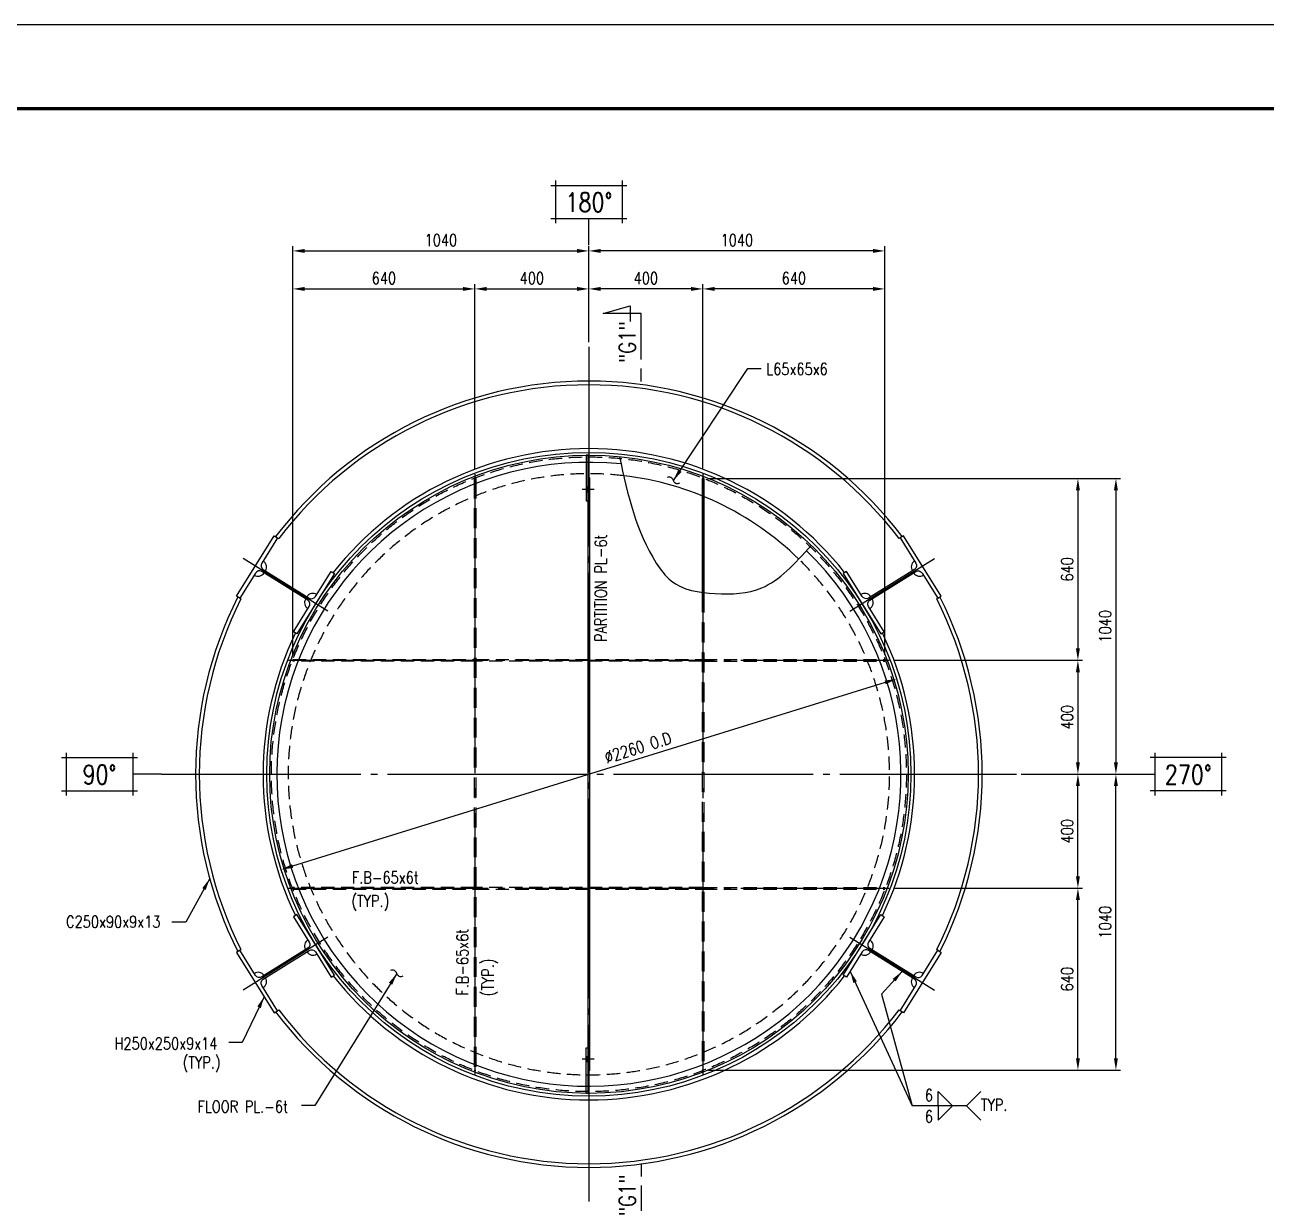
# Model space of a CAD drawing. Header units: millimetres. Extents: x 0 to 134087, y -49114 to 20834.
# Drawn here: x 68583 to 75116, y -21112 to -14908 of the extents above; entities that cross this region are included whole.
import ezdxf
from ezdxf.enums import TextEntityAlignment as Align

# ---------------------------------------------------------------- set-up
doc = ezdxf.new("R2010")
doc.units = ezdxf.units.MM
doc.header["$LTSCALE"] = 35
doc.linetypes.add('JNK-CENTER', pattern=[34, 30, -1.5, 1, -1.5])
doc.linetypes.add('JNK-HIDDEN', pattern=[3, 2, -1])
for name, color, linetype in [('CEN-R', 1, 'JNK-CENTER'), ('CON-C', 4, 'Continuous'), ('CON-G', 3, 'Continuous'), ('CON-W', 7, 'Continuous'), ('CON-Y', 2, 'Continuous'), ('Dim-W', 7, 'Continuous'), ('HID-Y', 2, 'JNK-HIDDEN'), ('STL-OBJT', 7, 'Continuous'), ('TXT-Y', 2, 'Continuous'), ('TXTT-C', 4, 'Continuous')]:
    doc.layers.add(name, color=color, linetype=linetype)
doc.styles.add('SIMPLEX', font='simplex.shx', dxfattribs={"width": 0.8})
doc.dimstyles.new('DIM25x1.5', dxfattribs={"dimscale": 25, "dimtxt": 2.5, "dimasz": 2.5, "dimexe": 1, "dimexo": 1, "dimgap": 1, "dimtad": 1, "dimdec": 0, "dimlfac": 0.666667, "dimdsep": 46, "dimtxsty": 'SIMPLEX', "dimcen": 0, "dimclrt": 2, "dimazin": 2, "dimtfac": 1, "dimtdec": 0, "dimtmove": 2, "dimatfit": 2, "dimfxl": 0.18, "dimtfill": 1, "dimtolj": 1, "dimtzin": 0, "dimarcsym": 0})

# ---------------------------------------------------------------- blocks, each defined once
blk = doc.blocks.new('TITLE')
at = {"color": 7}
blk.add_line((841, 594.85), (0, 594.85), dxfattribs=at)
at = {"color": 7, "const_width": 0.707}
blk.add_lwpolyline([(823.32, 577.17), (27.94, 577.17)], dxfattribs=at)
blk = doc.blocks.new('A$C14B11EC7')
at = {"layer": 'CEN-R'}
blk.add_line((3, 2107.1), (3, 0), dxfattribs=at)
at = {"layer": 'CON-G'}
for p, q in [((0, 2092.1), (0, 1692)), ((6, 2092.1), (0, 2092.1)), ((6, 2092.1), (6, 1691.2))]:
    blk.add_line(p, q, dxfattribs=at)
at = {"layer": 'HID-Y'}
for p, q in [((0, 1692), (0, 15)), ((6, 1691.2), (6, 15)), ((6, 15), (0, 15))]:
    blk.add_line(p, q, dxfattribs=at)
blk = doc.blocks.new('A$C004A3233')
at = {"layer": 'CEN-R'}
blk.add_line((3, 2107.1), (3, 0), dxfattribs=at)
at = {"layer": 'HID-Y'}
for p, q in [((0, 2092.1), (0, 15)), ((0, 2092.1), (6, 2092.1)), ((6, 2092.1), (6, 15)), ((0, 15), (6, 15))]:
    blk.add_line(p, q, dxfattribs=at)
blk = doc.blocks.new('SECMARK2')
at = {"layer": 'TXTT-C'}
blk.add_line((0, 0), (-2.72, 0), dxfattribs=at)
blk.add_lwpolyline([(-4.67, 0), (-14.32, 0), (-14.32, 8.05), (-15.93, 2.38), (-12.63, 2.38)], dxfattribs=at)
at = {"layer": 'TXTT-C', "style": 'SIMPLEX', "width": 1.17}
blk.add_attdef('TAG', text='', height=3.5, dxfattribs=at).set_placement((-7.82, 1.36), align=Align.CENTER)
blk = doc.blocks.new('NORTH-AG')
at = {"layer": 'CON-Y'}
for p, q in [((-8, 3.5), (8, 3.5)), ((-7, 4.5), (-7, -4.5)), ((7, 4.5), (7, -4.5)), ((-8, -3.5), (8, -3.5))]:
    blk.add_line(p, q, dxfattribs=at)
at = {"layer": 'CON-C', "style": 'SIMPLEX', "width": 0.8}
blk.add_attdef('0', text='', height=4, dxfattribs=at).set_placement((0, -2.06), align=Align.CENTER)
blk = doc.blocks.new('*D1406')
at = {"layer": 'DEFPOINTS', "color": 0, "transparency": 16777216}
for p in [(73170.3, -18352.2), (69932.3, -19355.8)]:
    blk.add_point(p, dxfattribs=at)
at = {"layer": 'Dim-W', "color": 0, "lineweight": -2, "transparency": 16777216}
blk.add_line((73110.6, -18370.7), (69992, -19337.3), dxfattribs=at)
at = {"layer": 'Dim-W', "color": 0, "transparency": 16777216}
for points in [[(73107.6, -18360.7), (73113.7, -18380.6), (73170.3, -18352.2)], [(69988.9, -19327.3), (69995.1, -19347.2), (69932.3, -19355.8)]]:
    blk.add_solid(points, dxfattribs=at)
at = {"layer": 'Dim-W', "color": 2, "transparency": 16777216, "insert": (71809.3, -18713.6), "char_height": 62.5, "attachment_point": 5, "rotation": 17.21997, "style": 'SIMPLEX', "bg_fill": 3, "box_fill_scale": 1.1, "bg_fill_color": 256, "bg_fill_true_color": 13158600, "bg_fill_transparency": 0}
blk.add_mtext('\\A1;∅2260 O.D', dxfattribs=at)
blk = doc.blocks.new('*D1407')
at = {"layer": 'DEFPOINTS', "color": 0, "transparency": 16777216}
for p in [(72155.8, -17296.1), (73131.6, -18254), (74125, -18254)]:
    blk.add_point(p, dxfattribs=at)
at = {"layer": 'Dim-W', "color": 0, "lineweight": -2, "transparency": 16777216}
for p, q in [((72180.8, -17296.1), (74150, -17296.1)), ((74125, -17358.6), (74125, -18191.5)), ((73156.6, -18254), (74150, -18254))]:
    blk.add_line(p, q, dxfattribs=at)
at = {"layer": 'Dim-W', "color": 0, "transparency": 16777216}
for points in [[(74114.6, -17358.6), (74135.4, -17358.6), (74125, -17296.1)], [(74114.6, -18191.5), (74135.4, -18191.5), (74125, -18254)]]:
    blk.add_solid(points, dxfattribs=at)
at = {"layer": 'Dim-W', "color": 2, "transparency": 16777216, "insert": (74068.7, -17775.1), "char_height": 62.5, "attachment_point": 5, "rotation": 90, "style": 'SIMPLEX', "bg_fill": 3, "box_fill_scale": 1.1, "bg_fill_color": 256, "bg_fill_true_color": 13158600, "bg_fill_transparency": 0}
blk.add_mtext('\\A1;640', dxfattribs=at)
blk = doc.blocks.new('*D1408')
at = {"layer": 'DEFPOINTS', "color": 0, "transparency": 16777216}
for p in [(74125, -18254), (73801.3, -18854), (74125, -18854)]:
    blk.add_point(p, dxfattribs=at)
at = {"layer": 'Dim-W', "color": 0, "lineweight": -2, "transparency": 16777216}
for p, q in [((74125, -18316.5), (74125, -18791.5)), ((73826.3, -18854), (74150, -18854))]:
    blk.add_line(p, q, dxfattribs=at)
at = {"layer": 'Dim-W', "color": 0, "transparency": 16777216}
for points in [[(74114.6, -18316.5), (74135.4, -18316.5), (74125, -18254)], [(74114.6, -18791.5), (74135.4, -18791.5), (74125, -18854)]]:
    blk.add_solid(points, dxfattribs=at)
at = {"layer": 'Dim-W', "color": 2, "transparency": 16777216, "insert": (74068.7, -18554), "char_height": 62.5, "attachment_point": 5, "rotation": 90, "style": 'SIMPLEX', "bg_fill": 3, "box_fill_scale": 1.1, "bg_fill_color": 256, "bg_fill_true_color": 13158600, "bg_fill_transparency": 0}
blk.add_mtext('\\A1;400', dxfattribs=at)
blk = doc.blocks.new('*D1409')
at = {"layer": 'DEFPOINTS', "color": 0, "transparency": 16777216}
for p in [(73131.6, -19454), (74125, -19454), (72155.8, -20411.8)]:
    blk.add_point(p, dxfattribs=at)
at = {"layer": 'Dim-W', "color": 0, "lineweight": -2, "transparency": 16777216}
for p, q in [((73156.6, -19454), (74150, -19454)), ((74125, -20349.3), (74125, -19516.5)), ((72180.8, -20411.8), (74150, -20411.8))]:
    blk.add_line(p, q, dxfattribs=at)
at = {"layer": 'Dim-W', "color": 0, "transparency": 16777216}
for points in [[(74114.6, -19516.5), (74135.4, -19516.5), (74125, -19454)], [(74114.6, -20349.3), (74135.4, -20349.3), (74125, -20411.8)]]:
    blk.add_solid(points, dxfattribs=at)
at = {"layer": 'Dim-W', "color": 2, "transparency": 16777216, "insert": (74068.7, -19932.9), "char_height": 62.5, "attachment_point": 5, "rotation": 90, "style": 'SIMPLEX', "bg_fill": 3, "box_fill_scale": 1.1, "bg_fill_color": 256, "bg_fill_true_color": 13158600, "bg_fill_transparency": 0}
blk.add_mtext('\\A1;640', dxfattribs=at)
blk = doc.blocks.new('*D1410')
at = {"layer": 'DEFPOINTS', "color": 0, "transparency": 16777216}
for p in [(73801.3, -18854), (74125, -18854), (74125, -19454)]:
    blk.add_point(p, dxfattribs=at)
at = {"layer": 'Dim-W', "color": 0, "lineweight": -2, "transparency": 16777216}
for p, q in [((73826.3, -18854), (74150, -18854)), ((74125, -19391.5), (74125, -18916.5))]:
    blk.add_line(p, q, dxfattribs=at)
at = {"layer": 'Dim-W', "color": 0, "transparency": 16777216}
for points in [[(74114.6, -18916.5), (74135.4, -18916.5), (74125, -18854)], [(74114.6, -19391.5), (74135.4, -19391.5), (74125, -19454)]]:
    blk.add_solid(points, dxfattribs=at)
at = {"layer": 'Dim-W', "color": 2, "transparency": 16777216, "insert": (74068.7, -19154), "char_height": 62.5, "attachment_point": 5, "rotation": 90, "style": 'SIMPLEX', "bg_fill": 3, "box_fill_scale": 1.1, "bg_fill_color": 256, "bg_fill_true_color": 13158600, "bg_fill_transparency": 0}
blk.add_mtext('\\A1;400', dxfattribs=at)
blk = doc.blocks.new('*D1411')
at = {"layer": 'DEFPOINTS', "color": 0, "transparency": 16777216}
for p in [(74125, -17296.1), (74125, -18854), (74325, -18854)]:
    blk.add_point(p, dxfattribs=at)
at = {"layer": 'Dim-W', "color": 0, "lineweight": -2, "transparency": 16777216}
for p, q in [((74150, -17296.1), (74350, -17296.1)), ((74325, -17358.6), (74325, -18791.5)), ((74150, -18854), (74350, -18854))]:
    blk.add_line(p, q, dxfattribs=at)
at = {"layer": 'Dim-W', "color": 0, "transparency": 16777216}
for points in [[(74314.6, -17358.6), (74335.4, -17358.6), (74325, -17296.1)], [(74314.6, -18791.5), (74335.4, -18791.5), (74325, -18854)]]:
    blk.add_solid(points, dxfattribs=at)
at = {"layer": 'Dim-W', "color": 2, "transparency": 16777216, "insert": (74268.7, -18075.1), "char_height": 62.5, "attachment_point": 5, "rotation": 90, "style": 'SIMPLEX', "bg_fill": 3, "box_fill_scale": 1.1, "bg_fill_color": 256, "bg_fill_true_color": 13158600, "bg_fill_transparency": 0}
blk.add_mtext('\\A1;1040', dxfattribs=at)
blk = doc.blocks.new('*D1412')
at = {"layer": 'DEFPOINTS', "color": 0, "transparency": 16777216}
for p in [(74125, -18854), (74325, -18854), (74125, -20411.8)]:
    blk.add_point(p, dxfattribs=at)
at = {"layer": 'Dim-W', "color": 0, "lineweight": -2, "transparency": 16777216}
for p, q in [((74150, -18854), (74350, -18854)), ((74325, -20349.3), (74325, -18916.5)), ((74150, -20411.8), (74350, -20411.8))]:
    blk.add_line(p, q, dxfattribs=at)
at = {"layer": 'Dim-W', "color": 0, "transparency": 16777216}
for points in [[(74314.6, -18916.5), (74335.4, -18916.5), (74325, -18854)], [(74314.6, -20349.3), (74335.4, -20349.3), (74325, -20411.8)]]:
    blk.add_solid(points, dxfattribs=at)
at = {"layer": 'Dim-W', "color": 2, "transparency": 16777216, "insert": (74268.7, -19632.9), "char_height": 62.5, "attachment_point": 5, "rotation": 90, "style": 'SIMPLEX', "bg_fill": 3, "box_fill_scale": 1.1, "bg_fill_color": 256, "bg_fill_true_color": 13158600, "bg_fill_transparency": 0}
blk.add_mtext('\\A1;1040', dxfattribs=at)
blk = doc.blocks.new('*D1413')
at = {"layer": 'DEFPOINTS', "color": 0, "transparency": 16777216}
for p in [(70951.3, -16298.4), (70951.3, -17273.6), (69993.5, -18249.5)]:
    blk.add_point(p, dxfattribs=at)
at = {"layer": 'Dim-W', "color": 0, "lineweight": -2, "transparency": 16777216}
for p, q in [((69993.5, -18224.5), (69993.5, -16273.4)), ((70056, -16298.4), (70888.8, -16298.4)), ((70951.3, -17248.6), (70951.3, -16273.4))]:
    blk.add_line(p, q, dxfattribs=at)
at = {"layer": 'Dim-W', "color": 0, "transparency": 16777216}
for points in [[(70056, -16288), (70056, -16308.8), (69993.5, -16298.4)], [(70888.8, -16288), (70888.8, -16308.8), (70951.3, -16298.4)]]:
    blk.add_solid(points, dxfattribs=at)
at = {"layer": 'Dim-W', "color": 2, "transparency": 16777216, "insert": (70472.4, -16242.1), "char_height": 62.5, "attachment_point": 5, "style": 'SIMPLEX', "bg_fill": 3, "box_fill_scale": 1.1, "bg_fill_color": 256, "bg_fill_true_color": 13158600, "bg_fill_transparency": 0}
blk.add_mtext('\\A1;640', dxfattribs=at)
blk = doc.blocks.new('*D1414')
at = {"layer": 'DEFPOINTS', "color": 0, "transparency": 16777216}
for p in [(70951.3, -16298.4), (71551.3, -16298.4), (71551.3, -16604)]:
    blk.add_point(p, dxfattribs=at)
at = {"layer": 'Dim-W', "color": 0, "lineweight": -2, "transparency": 16777216}
for p, q in [((71013.8, -16298.4), (71488.8, -16298.4)), ((71551.3, -16579), (71551.3, -16273.4))]:
    blk.add_line(p, q, dxfattribs=at)
at = {"layer": 'Dim-W', "color": 0, "transparency": 16777216}
for points in [[(71013.8, -16288), (71013.8, -16308.8), (70951.3, -16298.4)], [(71488.8, -16288), (71488.8, -16308.8), (71551.3, -16298.4)]]:
    blk.add_solid(points, dxfattribs=at)
at = {"layer": 'Dim-W', "color": 2, "transparency": 16777216, "insert": (71251.3, -16242.1), "char_height": 62.5, "attachment_point": 5, "style": 'SIMPLEX', "bg_fill": 3, "box_fill_scale": 1.1, "bg_fill_color": 256, "bg_fill_true_color": 13158600, "bg_fill_transparency": 0}
blk.add_mtext('\\A1;400', dxfattribs=at)
blk = doc.blocks.new('*D1415')
at = {"layer": 'DEFPOINTS', "color": 0, "transparency": 16777216}
for p in [(72151.3, -16298.4), (72151.3, -17273.6), (73109.1, -18249.5)]:
    blk.add_point(p, dxfattribs=at)
at = {"layer": 'Dim-W', "color": 0, "lineweight": -2, "transparency": 16777216}
for p, q in [((72151.3, -17248.6), (72151.3, -16273.4)), ((73046.6, -16298.4), (72213.8, -16298.4)), ((73109.1, -18224.5), (73109.1, -16273.4))]:
    blk.add_line(p, q, dxfattribs=at)
at = {"layer": 'Dim-W', "color": 0, "transparency": 16777216}
for points in [[(72213.8, -16288), (72213.8, -16308.8), (72151.3, -16298.4)], [(73046.6, -16288), (73046.6, -16308.8), (73109.1, -16298.4)]]:
    blk.add_solid(points, dxfattribs=at)
at = {"layer": 'Dim-W', "color": 2, "transparency": 16777216, "insert": (72630.2, -16242.1), "char_height": 62.5, "attachment_point": 5, "style": 'SIMPLEX', "bg_fill": 3, "box_fill_scale": 1.1, "bg_fill_color": 256, "bg_fill_true_color": 13158600, "bg_fill_transparency": 0}
blk.add_mtext('\\A1;640', dxfattribs=at)
blk = doc.blocks.new('*D1416')
at = {"layer": 'DEFPOINTS', "color": 0, "transparency": 16777216}
for p in [(71551.3, -16298.4), (72151.3, -16298.4), (71551.3, -16604)]:
    blk.add_point(p, dxfattribs=at)
at = {"layer": 'Dim-W', "color": 0, "lineweight": -2, "transparency": 16777216}
for p, q in [((71551.3, -16579), (71551.3, -16273.4)), ((72088.8, -16298.4), (71613.8, -16298.4))]:
    blk.add_line(p, q, dxfattribs=at)
at = {"layer": 'Dim-W', "color": 0, "transparency": 16777216}
for points in [[(71613.8, -16288), (71613.8, -16308.8), (71551.3, -16298.4)], [(72088.8, -16288), (72088.8, -16308.8), (72151.3, -16298.4)]]:
    blk.add_solid(points, dxfattribs=at)
at = {"layer": 'Dim-W', "color": 2, "transparency": 16777216, "insert": (71851.3, -16242.1), "char_height": 62.5, "attachment_point": 5, "style": 'SIMPLEX', "bg_fill": 3, "box_fill_scale": 1.1, "bg_fill_color": 256, "bg_fill_true_color": 13158600, "bg_fill_transparency": 0}
blk.add_mtext('\\A1;400', dxfattribs=at)
blk = doc.blocks.new('*D1417')
at = {"layer": 'DEFPOINTS', "color": 0, "transparency": 16777216}
for p in [(71551.3, -16098.4), (69993.5, -16298.4), (71551.3, -16298.4)]:
    blk.add_point(p, dxfattribs=at)
at = {"layer": 'Dim-W', "color": 0, "lineweight": -2, "transparency": 16777216}
for p, q in [((69993.5, -16273.4), (69993.5, -16073.4)), ((70056, -16098.4), (71488.8, -16098.4)), ((71551.3, -16273.4), (71551.3, -16073.4))]:
    blk.add_line(p, q, dxfattribs=at)
at = {"layer": 'Dim-W', "color": 0, "transparency": 16777216}
for points in [[(70056, -16088), (70056, -16108.8), (69993.5, -16098.4)], [(71488.8, -16088), (71488.8, -16108.8), (71551.3, -16098.4)]]:
    blk.add_solid(points, dxfattribs=at)
at = {"layer": 'Dim-W', "color": 2, "transparency": 16777216, "insert": (70772.4, -16042.1), "char_height": 62.5, "attachment_point": 5, "style": 'SIMPLEX', "bg_fill": 3, "box_fill_scale": 1.1, "bg_fill_color": 256, "bg_fill_true_color": 13158600, "bg_fill_transparency": 0}
blk.add_mtext('\\A1;1040', dxfattribs=at)
blk = doc.blocks.new('*D1418')
at = {"layer": 'DEFPOINTS', "color": 0, "transparency": 16777216}
for p in [(71551.3, -16098.4), (71551.3, -16298.4), (73109.1, -16298.4)]:
    blk.add_point(p, dxfattribs=at)
at = {"layer": 'Dim-W', "color": 0, "lineweight": -2, "transparency": 16777216}
for p, q in [((71551.3, -16273.4), (71551.3, -16073.4)), ((73046.6, -16098.4), (71613.8, -16098.4)), ((73109.1, -16273.4), (73109.1, -16073.4))]:
    blk.add_line(p, q, dxfattribs=at)
at = {"layer": 'Dim-W', "color": 0, "transparency": 16777216}
for points in [[(71613.8, -16088), (71613.8, -16108.8), (71551.3, -16098.4)], [(73046.6, -16088), (73046.6, -16108.8), (73109.1, -16098.4)]]:
    blk.add_solid(points, dxfattribs=at)
at = {"layer": 'Dim-W', "color": 2, "transparency": 16777216, "insert": (72330.2, -16042.1), "char_height": 62.5, "attachment_point": 5, "style": 'SIMPLEX', "bg_fill": 3, "box_fill_scale": 1.1, "bg_fill_color": 256, "bg_fill_true_color": 13158600, "bg_fill_transparency": 0}
blk.add_mtext('\\A1;1040', dxfattribs=at)

msp = doc.modelspace()

# ---------------------------------------------------------------- linework, layer by layer
at = {"layer": 'CEN-R'}
for p, q in [((71551.3237, -16603.9647), (71551.3237, -21103.9647)), ((71578.6092, -17353.9647), (71516.3291, -17353.9647)), ((70177.4858, -17995.4955), (69732.2605, -17717.2879)), ((72925.1616, -17995.4955), (73370.3868, -17717.2879)), ((69970.998, -18253.9647), (73131.6493, -18253.9647)), ((69301.3237, -18853.9647), (73801.3237, -18853.9647)), ((69970.998, -19453.9647), (73131.6493, -19453.9647)), ((70177.4858, -19712.4339), (69732.2605, -19990.6415)), ((72925.1616, -19712.4339), (73370.3868, -19990.6415)), ((71578.6092, -20353.9647), (71516.3291, -20353.9647))]:
    msp.add_line(p, q, dxfattribs=at)
at = {"layer": 'CON-G'}
for p, q in [((71546.8237, -20533.9599), (71546.8237, -17173.9708)), ((71555.8237, -17293.9744), (71546.8237, -17293.9647)), ((71555.8237, -20413.955), (71555.8237, -17293.9744)), ((69913.033, -17609.1511), (69919.0461, -17612.9086)), ((73189.6144, -17609.1511), (73183.6012, -17612.9086)), ((69714.3133, -17927.1692), (69720.3264, -17930.9266)), ((73388.3341, -17927.1692), (73382.3209, -17930.9266)), ((69714.3133, -19780.7603), (69720.3264, -19777.0028)), ((73388.3341, -19780.7603), (73382.3209, -19777.0028)), ((69913.033, -20098.7783), (69919.0461, -20095.0209)), ((73189.6144, -20098.7783), (73183.6012, -20095.0209)), ((71555.8237, -20413.955), (71546.8237, -20413.9647))]:
    msp.add_line(p, q, dxfattribs=at)
for points in [[(71546.8237, -17173.9696), (71537.8237, -17173.9696), (71537.8237, -17413.9696), (71546.8237, -17413.9696)], [(71546.8237, -20533.9599), (71537.8237, -20533.9599), (71537.8237, -20293.9599), (71546.8237, -20293.9599)]]:
    msp.add_lwpolyline(points, close=True, dxfattribs=at)
for points in [[(70014.5223, -18114.7606), (69996.7133, -18103.6323), (70079.7781, -17970.7007, 0.414213562), (70072.143, -17937.6295), (69830.4493, -17786.6025, 0.414213562), (69797.3781, -17794.2376), (69714.3133, -17927.1692), (69696.5042, -17916.0409), (69895.224, -17598.0228), (69913.033, -17609.1511), (69829.9681, -17742.0827, 0.414213562), (69837.6032, -17775.1539), (70079.2969, -17926.1809, 0.414213562), (70112.3682, -17918.5458), (70195.433, -17785.6143), (70213.242, -17796.7426)], [(73088.1251, -18114.7606), (73105.9341, -18103.6323), (73022.8692, -17970.7007, -0.414213562), (73030.5043, -17937.6295), (73272.198, -17786.6025, -0.414213562), (73305.2692, -17794.2376), (73388.3341, -17927.1692), (73406.1431, -17916.0409), (73207.4234, -17598.0228), (73189.6144, -17609.1511), (73272.6792, -17742.0827, -0.414213562), (73265.0441, -17775.1539), (73023.3504, -17926.1809, -0.414213562), (72990.2792, -17918.5458), (72907.2143, -17785.6143), (72889.4053, -17796.7426)], [(70014.5223, -19593.1689), (69996.7133, -19604.2972), (70079.7781, -19737.2287, -0.414213562), (70072.143, -19770.2999), (69830.4493, -19921.3269, -0.414213562), (69797.3781, -19913.6918), (69714.3133, -19780.7603), (69696.5042, -19791.8886), (69895.224, -20109.9066), (69913.033, -20098.7783), (69829.9681, -19965.8468, -0.414213562), (69837.6032, -19932.7756), (70079.2969, -19781.7486, -0.414213562), (70112.3682, -19789.3837), (70195.433, -19922.3152), (70213.242, -19911.1869)], [(73088.1251, -19593.1689), (73105.9341, -19604.2972), (73022.8692, -19737.2287, 0.414213562), (73030.5043, -19770.2999), (73272.198, -19921.3269, 0.414213562), (73305.2692, -19913.6918), (73388.3341, -19780.7603), (73406.1431, -19791.8886), (73207.4234, -20109.9066), (73189.6144, -20098.7783), (73272.6792, -19965.8468, 0.414213562), (73265.0441, -19932.7756), (73023.3504, -19781.7486, 0.414213562), (72990.2792, -19789.3837), (72907.2143, -19922.3152), (72889.4053, -19911.1869)]]:
    msp.add_lwpolyline(points, format="xyb", close=True, dxfattribs=at)
for radius in [1695, 1680]:
    msp.add_circle((71551.3237, -18853.9647), radius, dxfattribs=at)
for centre, radius, start, end in [((71551.3237, -18853.9647), 2070, 37.19695826, 142.80304174), ((71551.3237, -18853.9647), 2050.5, 37.24651862, 142.75348138), ((71551.3237, -18853.9647), 1714.5, 38.27850035, 141.72149965), ((71551.3237, -18853.9647), 1642.5, 84.07655665, 45.78381773), ((71551.3237, -18853.9647), 1582.5, 45.73961278, 83.35474971), ((69817.2501, -17762.4358), 37.5, 328, 58), ((73285.3973, -17762.4358), 37.5, 122, 212), ((69810.0962, -17773.8845), 37.5, 238, 328), ((73292.5512, -17773.8845), 37.5, 212, 302), ((71551.3237, -18853.9647), 2070, 153.19695826, 206.80304174), ((71551.3237, -18853.9647), 2050.5, 153.24651862, 206.75348138), ((70092.4962, -17950.3476), 37.5, 148, 238), ((70099.6501, -17938.8989), 37.5, 58, 148), ((73002.9972, -17938.8989), 37.5, 32, 122), ((73010.1512, -17950.3476), 37.5, 302, 32), ((71551.3237, -18853.9647), 2050.5, 333.24651862, 26.75348138), ((71551.3237, -18853.9647), 2070, 333.19695826, 26.80304174), ((71551.3237, -18853.9647), 1714.5, 154.27850035, 205.72149965), ((71551.3237, -18853.9647), 1714.5, 334.27850035, 25.72149965), ((70092.4962, -19757.5819), 37.5, 122, 212), ((73010.1512, -19757.5819), 37.5, 328, 58), ((70099.6501, -19769.0305), 37.5, 212, 302), ((73002.9972, -19769.0305), 37.5, 238, 328), ((69810.0962, -19934.045), 37.5, 32, 122), ((69817.2501, -19945.4936), 37.5, 302, 32), ((71551.3237, -18853.9647), 1714.5, 218.27850035, 321.72149965), ((73285.3973, -19945.4936), 37.5, 148, 238), ((73292.5512, -19934.045), 37.5, 58, 148), ((71551.3237, -18853.9647), 2070, 217.19695826, 322.80304174), ((71551.3237, -18853.9647), 2050.5, 217.24651862, 322.75348138)]:
    msp.add_arc(centre, radius, start, end, dxfattribs=at)
at = {"layer": 'CON-W'}
for points in [[(72028.6491, -17321.9422, -0.479689287), (71995.914, -17306.9617, 0.479689287), (71963.1789, -17291.9813)], [(70572.9424, -19917.7752, -0.479689287), (70540.2073, -19902.7948, 0.479689287), (70507.4722, -19887.8144)]]:
    msp.add_lwpolyline(points, format="xyb", dxfattribs=at)
for points in [[(73390.1919, -20600.0151), (73390.1919, -20525.0151), (73465.1919, -20600.0151)], [(73613.853, -20525.0151), (73538.853, -20600.0151), (73613.853, -20675.0151)], [(73390.1919, -20600.0151), (73390.1919, -20675.0151), (73465.1919, -20600.0151)]]:
    msp.add_lwpolyline(points, dxfattribs=at)
msp.add_open_spline([(71712.6642, -17181.7333), (71755.3275, -17384.848), (71809.8581, -17614.7919), (72002.1671, -17877.3943), (72218.9278, -17911.9669), (72498.0983, -17897.4573), (72629.5961, -17749.477), (72722.9722, -17648.3333)], degree=3, knots=[23.398255, 23.398255, 23.398255, 23.398255, 577.020088019, 692.481905063, 922.976942664, 1158.246918621, 1461.578737254, 1461.578737254, 1461.578737254, 1461.578737254], dxfattribs=at)
at = {"layer": 'CON-Y'}
for p, q in [((71551.3237, -16068.5509), (71551.3237, -15928.0773)), ((69301.3237, -18853.9647), (69150.5441, -18853.9647))]:
    msp.add_line(p, q, dxfattribs=at)
at = {"layer": 'Dim-W'}
msp.add_line((73538.853, -20600.0151), (73253.4226, -20600.0151), dxfattribs=at)
for points in [[(71537.8237, -17337.4647), (71537.8237, -17370.4647), (71555.8237, -17337.4647), (71555.8237, -17370.4647)], [(71537.8237, -20370.4647), (71537.8237, -20337.4647), (71555.8237, -20370.4647), (71555.8237, -20337.4647)]]:
    msp.add_solid(points, dxfattribs=at)
at = {"layer": 'HID-Y'}
for p, q in [((69993.498, -18249.4647), (70946.8237, -18249.4647)), ((69993.498, -18249.4647), (69993.498, -18258.4647)), ((70946.8237, -18258.4647), (69993.498, -18258.4647)), ((70955.8237, -18249.4647), (72146.8237, -18249.4647)), ((72146.8237, -18258.4647), (70955.8237, -18258.4647)), ((72155.8237, -18249.4647), (73109.1493, -18249.4647)), ((72155.8237, -18258.4647), (73109.1493, -18258.4647)), ((73109.1493, -18249.4647), (73109.1493, -18258.4647)), ((70946.8237, -19449.4647), (69993.498, -19449.4647)), ((69993.498, -19458.4647), (69993.498, -19449.4647)), ((69993.498, -19458.4647), (70946.8237, -19458.4647)), ((72146.8237, -19449.4647), (70955.8237, -19449.4647)), ((70955.8237, -19458.4647), (72146.8237, -19458.4647)), ((72155.8237, -19449.4647), (73109.1493, -19449.4647)), ((72155.8237, -19458.4647), (73109.1493, -19458.4647)), ((73109.1493, -19458.4647), (73109.1493, -19449.4647))]:
    msp.add_line(p, q, dxfattribs=at)
msp.add_circle((71551.3237, -18853.9647), 1671, dxfattribs=at)
msp.add_arc((71551.3237, -18853.9647), 1582.5, 83.35474971, 45.73961278, dxfattribs=at)
at = {"layer": 'STL-OBJT'}
for p, q in [((69430.5102, -19632.4728), (69356.8202, -19632.4728)), ((69726.1497, -20266.1673), (69656.0408, -20266.1673)), ((70109.7702, -20598.4731), (70039.6613, -20598.4731))]:
    msp.add_line(p, q, dxfattribs=at)

# ---------------------------------------------------------------- block references
at = {"linetype": 'ByBlock', "xscale": 24.99999999749996, "yscale": 24.99999999749996, "zscale": 24.99999999749996}
msp.add_blockref('TITLE', (61101.6569, -29779.1804), dxfattribs=at)
at = {"layer": 'CON-C'}
ref = msp.add_blockref('SECMARK2', (71827.2689, -16785.9777), dxfattribs=dict(at, xscale=-25, yscale=25, zscale=25, rotation=90))
ref.add_attrib('TAG', '"G1"', (71797.3219, -16687.8424), dxfattribs={"height": 87.5, "rotation": 90, "style": 'SIMPLEX', "width": 0.8})
ref = msp.add_blockref('SECMARK2', (71827.2689, -20903.1022), dxfattribs=dict(at, xscale=25, yscale=25, zscale=25, rotation=90.00000000000001))
ref.add_attrib('TAG', '"G1"', (71797.3219, -21180.2715), dxfattribs={"height": 87.5, "rotation": 90, "style": 'SIMPLEX', "width": 0.8})
at = {"layer": 'CON-G', "xscale": 1.5, "yscale": 1.5, "zscale": 1.5}
msp.add_blockref('A$C14B11EC7', (72146.8237, -20434.2904), dxfattribs=at)
at = {"layer": 'CON-Y', "xscale": 25, "yscale": 25, "zscale": 25}
for p, values in [((71551.3237, -15840.5773), {'0': '180%%D'}), ((68975.5441, -18853.9647), {'0': '90%%D'})]:
    msp.add_blockref('NORTH-AG', p, dxfattribs=at).add_auto_attribs(values)
at = {"layer": 'CON-Y'}
ref = msp.add_blockref('NORTH-AG', (74705.5047, -18853.9647), dxfattribs=dict(at, xscale=-25, yscale=25, zscale=25))
ref.add_attrib('0', '270%%D', dxfattribs={"layer": 'CON-C', "height": 100, "style": 'SIMPLEX', "width": 0.8}).set_placement((74705.5047, -18905.4647), align=Align.CENTER)
at = {"layer": 'Dim-W', "xscale": 1.5, "yscale": 1.5, "zscale": 1.5}
msp.add_blockref('A$C004A3233', (70946.8236, -20434.2904), dxfattribs=at)

# ---------------------------------------------------------------- texts
at = {"layer": 'CON-W', "color": 2, "style": 'SIMPLEX', "width": 0.8}
for p in [(73319.3147, -20575.0151), (73319.3147, -20687.5151)]:
    msp.add_text('6', height=62.5, dxfattribs=at).set_placement(p)
at = {"layer": 'TXT-Y', "color": 2, "style": 'SIMPLEX', "width": 0.8}
for s, p in [('PARTITION PL-6t', (71645.2788, -18157.2602)), ('F.B-65x6t', (70916.7843, -20019.1352))]:
    msp.add_text(s, height=62.5, rotation=90, dxfattribs=at).set_placement(p)
for s, p in [('F.B-65x6t', (70304.1923, -19428.7701)), ('C250x90x9x13', (68799.5301, -19661.5304)), ('H250x250x9x14', (69054.4316, -20302.7873)), ('FLOOR PL.-6t', (69491.5649, -20635.0932))]:
    msp.add_text(s, height=62.5, dxfattribs=at).set_placement(p)
for p in [(70400.7396, -19552.338), (69512.8724, -20402.3481)]:
    msp.add_text('(TYP.)', height=62.5, dxfattribs=at).set_placement(p, align=Align.CENTER)
msp.add_text('(TYP.)', height=62.5, rotation=90, dxfattribs=at).set_placement((71050.8189, -19923.1604), align=Align.CENTER)
at = {"layer": 'TXT-Y', "style": 'SIMPLEX', "width": 0.8}
msp.add_text('TYP.', height=62.5, dxfattribs=at).set_placement((73614.5712, -20594.8233), align=Align.MIDDLE_LEFT)

# ---------------------------------------------------------------- leaders
at = {"layer": 'Dim-W'}
for points in [[(69555.595, -19403.48), (69430.5102, -19632.4728)], [(70540.4549, -19903.6987), (70109.7702, -20598.4731)], [(72926.4312, -19891.5618), (73253.4226, -20600.0151)], [(73199.7752, -19891.991), (73090.4403, -20012.0865), (73253.4226, -20600.0151)], [(69842.2398, -20025.1143), (69726.1497, -20266.1673)]]:
    msp.add_leader(points, dimstyle='DIM25x1.5', override={"dimgap": 1, "dimtad": 0}, dxfattribs=at)

# ---------------------------------------------------------------- next in the draw order: dimensions: what is measured, and where the dimension line sits
dim = msp.add_linear_dim(base=(70951.3237, -16298.3685), p1=(69993.498, -18249.4647), p2=(70951.3237, -17273.6391), text='640', dimstyle='DIM25x1.5', dxfattribs=at)
dim.commit()
dim.dimension.update_dxf_attribs({"geometry": '*D1413', "text_midpoint": (70472.4108, -16242.1185)})
for base, p1, p2, angle, picture, middle in [((74124.9776, -18253.9647), (72155.8237, -17296.1391), (73131.6493, -18253.9647), 90, '*D1407', (74068.7276, -17775.0519)), ((74124.9776, -19453.9647), (72155.8237, -20411.7904), (73131.6493, -19453.9647), 270, '*D1409', (74068.7276, -19932.8776))]:
    dim = msp.add_linear_dim(base=base, p1=p1, p2=p2, angle=angle, text='640', dimstyle='DIM25x1.5', dxfattribs=at)
    dim.commit()
    dim.dimension.update_dxf_attribs({"geometry": picture, "text_midpoint": middle})
dim = msp.add_diameter_dim_2p(p1=(73170.3457, -18352.1752), p2=(69932.3017, -19355.7542), text='<> O.D', dimstyle='DIM25x1.5', dxfattribs=at)
dim.commit()
dim.dimension.update_dxf_attribs({"geometry": '*D1406', "text_midpoint": (71809.3189, -18713.5639), "dimtype": 163})

# ---------------------------------------------------------------- next in the draw order: dimensions: what is measured, and where the dimension line sits
dim = msp.add_linear_dim(base=(71551.3237, -16298.3685), p1=(70951.3237, -16298.3685), p2=(71551.3237, -16603.9647), dimstyle='DIM25x1.5', override={"dimtmove": 0}, dxfattribs=at)
dim.commit()
dim.dimension.update_dxf_attribs({"geometry": '*D1414', "text_midpoint": (71251.3237, -16242.1185)})
dim = msp.add_linear_dim(base=(72151.3237, -16298.3685), p1=(73109.1493, -18249.4647), p2=(72151.3237, -17273.6391), angle=180, text='640', dimstyle='DIM25x1.5', dxfattribs=at)
dim.commit()
dim.dimension.update_dxf_attribs({"geometry": '*D1415', "text_midpoint": (72630.2365, -16242.1185)})
dim = msp.add_linear_dim(base=(74124.9776, -18853.9647), p1=(74124.9776, -18253.9647), p2=(73801.3237, -18853.9647), angle=90, dimstyle='DIM25x1.5', override={"dimtmove": 0}, dxfattribs=at)
dim.commit()
dim.dimension.update_dxf_attribs({"geometry": '*D1408', "text_midpoint": (74068.7276, -18553.9647)})

# ---------------------------------------------------------------- next in the draw order: linework, layer by layer
at = {"layer": 'STL-OBJT'}
msp.add_line((72387.0883, -16718.1525), (72457.4822, -16718.1525), dxfattribs=at)

# ---------------------------------------------------------------- next in the draw order: texts
at = {"layer": 'TXT-Y', "color": 2, "style": 'SIMPLEX', "width": 0.8}
msp.add_text('L65x65x6', height=62.5, dxfattribs=at).set_placement((72484.8753, -16751.2646))

# ---------------------------------------------------------------- next in the draw order: dimensions: what is measured, and where the dimension line sits
at = {"layer": 'Dim-W'}
for base, p1, p2, angle, picture, middle in [((71551.3237, -16298.3685), (72151.3237, -16298.3685), (71551.3237, -16603.9647), 180, '*D1416', (71851.3237, -16242.1185)), ((74124.9776, -18853.9647), (74124.9776, -19453.9647), (73801.3237, -18853.9647), 270, '*D1410', (74068.7276, -19153.9647))]:
    dim = msp.add_linear_dim(base=base, p1=p1, p2=p2, angle=angle, dimstyle='DIM25x1.5', dxfattribs=at)
    dim.commit()
    dim.dimension.update_dxf_attribs({"geometry": picture, "text_midpoint": middle})

# ---------------------------------------------------------------- next in the draw order: leaders
msp.add_leader([(71995.828, -17307.9428), (72387.0883, -16718.1525)], dimstyle='DIM25x1.5', override={"dimgap": 1, "dimtad": 0}, dxfattribs=at)

# ---------------------------------------------------------------- next in the draw order: dimensions: what is measured, and where the dimension line sits
dim = msp.add_linear_dim(base=(71551.3237, -16098.3685), p1=(69993.498, -16298.3685), p2=(71551.3237, -16298.3685), text='1040', dimstyle='DIM25x1.5', override={"dimtmove": 0}, dxfattribs=at)
dim.commit()
dim.dimension.update_dxf_attribs({"geometry": '*D1417', "text_midpoint": (70772.4108, -16098.3685), "dimtype": 160})
dim = msp.add_linear_dim(base=(74324.9776, -18853.9647), p1=(74124.9776, -17296.1391), p2=(74124.9776, -18853.9647), angle=90, text='1040', dimstyle='DIM25x1.5', override={"dimtmove": 0}, dxfattribs=at)
dim.commit()
dim.dimension.update_dxf_attribs({"geometry": '*D1411', "text_midpoint": (74324.9776, -18075.0519), "dimtype": 160})

# ---------------------------------------------------------------- next in the draw order: dimensions: what is measured, and where the dimension line sits
for base, p1, p2, angle, picture, middle in [((71551.3237, -16098.3685), (73109.1493, -16298.3685), (71551.3237, -16298.3685), 180, '*D1418', (72330.2365, -16098.3685)), ((74324.9776, -18853.9647), (74124.9776, -20411.7904), (74124.9776, -18853.9647), 270, '*D1412', (74324.9776, -19632.8776))]:
    dim = msp.add_linear_dim(base=base, p1=p1, p2=p2, angle=angle, text='1040', dimstyle='DIM25x1.5', override={"dimtmove": 0}, dxfattribs=at)
    dim.commit()
    dim.dimension.update_dxf_attribs({"geometry": picture, "text_midpoint": middle, "dimtype": 160})

# ---------------------------------------------------------------- next in the draw order: linework, layer by layer
at = {"layer": 'CON-Y'}
msp.add_line((74349.9776, -18853.9647), (74530.5047, -18853.9647), dxfattribs=at)

doc.saveas('drawing.dxf')
